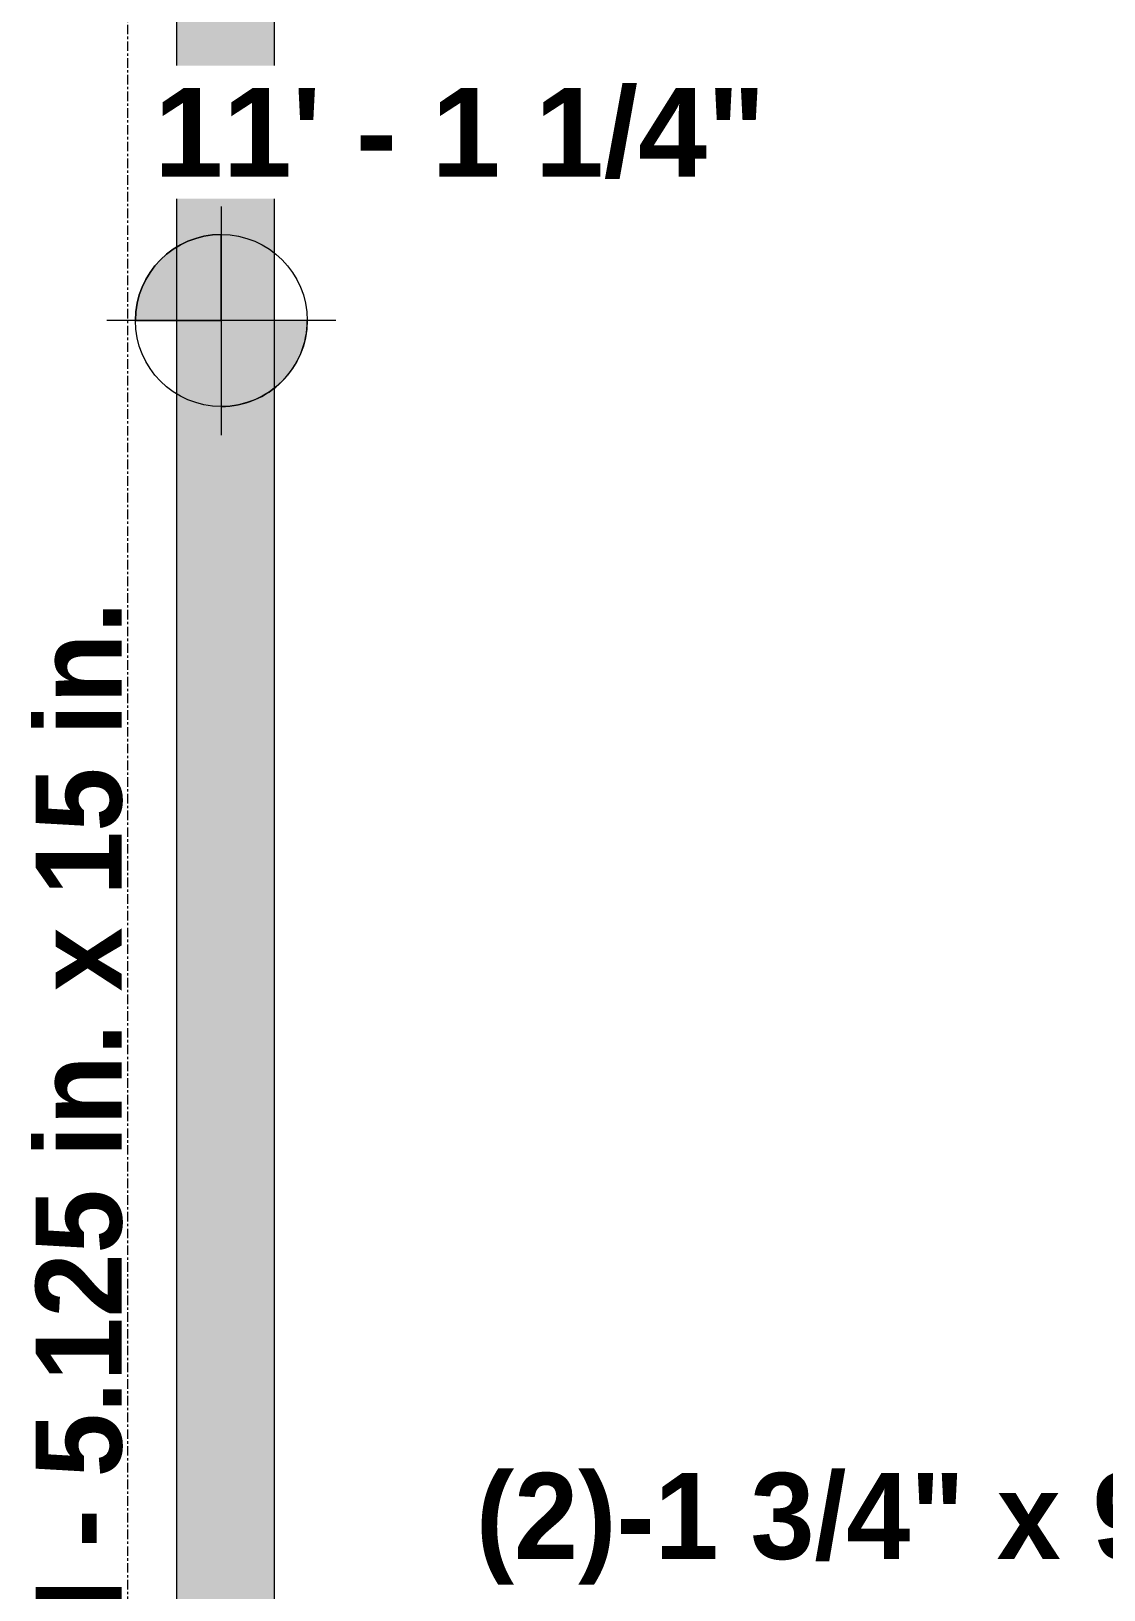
# Model space of a CAD drawing. Header units: inches. Extents: x -3226 to -1722, y 8184 to 8997.
# Drawn here: x -2438.4 to -2382.2, y 8511.6 to 8593.1 of the extents above; entities that cross this region are included whole.
import ezdxf

# ---------------------------------------------------------------- set-up
doc = ezdxf.new("R2010")
doc.units = ezdxf.units.IN
doc.header["$MEASUREMENT"] = 0
doc.linetypes.add('Grid Line 1_2_', pattern=[0.8749999999999999, 0.4999999999999999, -0.125, 0.125, -0.125])
for name, color, linetype, lineweight in [('G-ANNO-DIMS', 111, 'Continuous', 9), ('S-BEAM', 12, 'Continuous', 9), ('S-BEAM-1', 63, 'Continuous', 9), ('S-BEAM-IDEN', 2, 'Continuous', 9), ('S-GRID-1', 1, 'Grid Line 1_2_', 9)]:
    doc.layers.add(name, color=color, linetype=linetype, lineweight=lineweight)
doc.styles.add('Arial_B', font='arialbd.ttf', dxfattribs={"height": 4.642857142857141})
doc.styles.add('Century Gothic_B', font='GOTHICB.TTF', dxfattribs={"height": 4.499999999999996})

# ---------------------------------------------------------------- blocks, each defined once
blk = doc.blocks.new('Dimension Lumber - GLULAM - 5_125 in_ x 15 in_-2273031-FRAMING - 2ND FLOOR')
at = {"layer": 'S-BEAM-1'}
h = blk.add_hatch(color=256, dxfattribs=at)
h.paths.add_polyline_path([(115.7187500000108, 2.56249999999784), (88.28125016774747, 2.56249999999801), (88.2812501677473, -2.56250000000432), (115.7187500000106, -2.56250000000449)], flags=0)
h.paths.add_polyline_path([(83.15625016774293, 2.562499999998181), (-115.7187500000181, 2.562500000000056), (-115.7187500000164, -2.562500000002273), (83.15625016774275, -2.562500000004149)], flags=0)
at = {"layer": 'S-BEAM'}
for p, q in [((83.15625016775054, 2.562500000000172), (-115.7187500000143, 2.562500000000172)), ((76.28125016774682, -2.562499999999959), (-108.8437500000121, -2.562499999999959))]:
    blk.add_line(p, q, dxfattribs=at)
blk = doc.blocks.new('Spot Elevations - Spot Elevation - Target Filled-1560264-FRAMING - 2ND FLOOR')
at = {"layer": 'G-ANNO-DIMS'}
h = blk.add_hatch(color=256, dxfattribs=at)
edge = h.paths.add_edge_path(flags=0)
edge.add_line((1.249000902703301e-16, 0), (-0.09374999999999985, 0))
edge.add_arc((5.724587470723462e-16, -3.434752482434078e-16), 0.09375000000000037, 90.00000000000063, 180.0000000000002, ccw=False)
edge.add_line((1.249000902703301e-16, 0.09375000000000007), (1.249000902703301e-16, 0))
h = blk.add_hatch(color=256, dxfattribs=at)
edge = h.paths.add_edge_path(flags=0)
edge.add_line((1.249000902703301e-16, 0), (0.09375000000000029, 0))
edge.add_arc((2.289834988289385e-16, 6.245004513516504e-17), 0.09374999999999996, 269.99999999999955, 359.99999999999966, ccw=False)
edge.add_line((1.249000902703301e-16, -0.09375), (1.249000902703301e-16, 0))
for p, q in [((-2.706168622523819e-16, 0.1243846875261664), (-2.706168622523819e-16, -0.125)), ((1.249000902703301e-16, 0), (1.249000902703301e-16, 0.09375000000000007)), ((0.1250000000000001, 7.067913962433002e-16), (-0.1249999999999998, 7.067913962433002e-16)), ((-0.09374999999999985, 0), (1.249000902703301e-16, 0)), ((1.249000902703301e-16, 0), (1.249000902703301e-16, -0.09375)), ((0.09375000000000029, 0), (1.249000902703301e-16, 0))]:
    blk.add_line(p, q, dxfattribs=at)
blk.add_circle((1.249000902703301e-16, 0), 0.09375000000000007, dxfattribs=at)
for centre, radius, start, end in [((5.724587470723462e-16, -3.434752482434078e-16), 0.09375000000000037, 90.00000000000026, 179.9999999999999), ((2.289834988289385e-16, 6.245004513516504e-17), 0.09374999999999996, 269.9999999999992, 359.9999999999993)]:
    blk.add_arc(centre, radius, start, end, dxfattribs=at)

msp = doc.modelspace()

# ---------------------------------------------------------------- linework, layer by layer
at = {"layer": 'S-GRID-1'}
msp.add_line((-2433.336683847666, 8230.729629666275), (-2433.336683847667, 8939.787379711708), dxfattribs=at)

# ---------------------------------------------------------------- block references
at = {"layer": 'G-ANNO-DIMS', "xscale": 47.99999999999997, "yscale": 47.99999999999997, "zscale": 47.99999999999997}
msp.add_blockref('Spot Elevations - Spot Elevation - Target Filled-1560264-FRAMING - 2ND FLOOR', (-2428.43974077442, 8578.001749232106), dxfattribs=at)
at = {"layer": 'S-BEAM', "rotation": 270.0000000000005}
msp.add_blockref('Dimension Lumber - GLULAM - 5_125 in_ x 15 in_-2273031-FRAMING - 2ND FLOOR', (-2428.211683847665, 8514.288131505375), dxfattribs=at)

# ---------------------------------------------------------------- texts
at = {"layer": 'S-BEAM-IDEN', "insert": (-2438.156011222083, 8486.388463874404), "char_height": 4.499999999999996, "width": 96.9599999999999, "attachment_point": 1, "rotation": 90, "style": 'Century Gothic_B'}
msp.add_mtext('GLULAM - 5.125 in. x 15 in.', dxfattribs=at)
at = {"layer": 'S-BEAM-IDEN', "insert": (-2415.112742693882, 8517.701208879793), "char_height": 4.499999999999996, "width": 79.23449999999993, "attachment_point": 1, "style": 'Century Gothic_B'}
msp.add_mtext('(2)-1 3/4" x 9 1/2" LVL', dxfattribs=at)

# ---------------------------------------------------------------- next in the draw order: texts
at = {"layer": 'G-ANNO-DIMS', "insert": (-2431.957674777292, 8590.174995474905), "char_height": 4.642857142857141, "width": 37.24304160688665, "attachment_point": 1, "line_spacing_factor": 0.9417779076525878, "style": 'Arial_B', "bg_fill": 3, "box_fill_scale": 1.25, "bg_fill_color": 256, "bg_fill_true_color": 13158600, "bg_fill_transparency": 0}
msp.add_mtext('11\' - 1 1/4"', dxfattribs=at)

doc.saveas('drawing.dxf')
